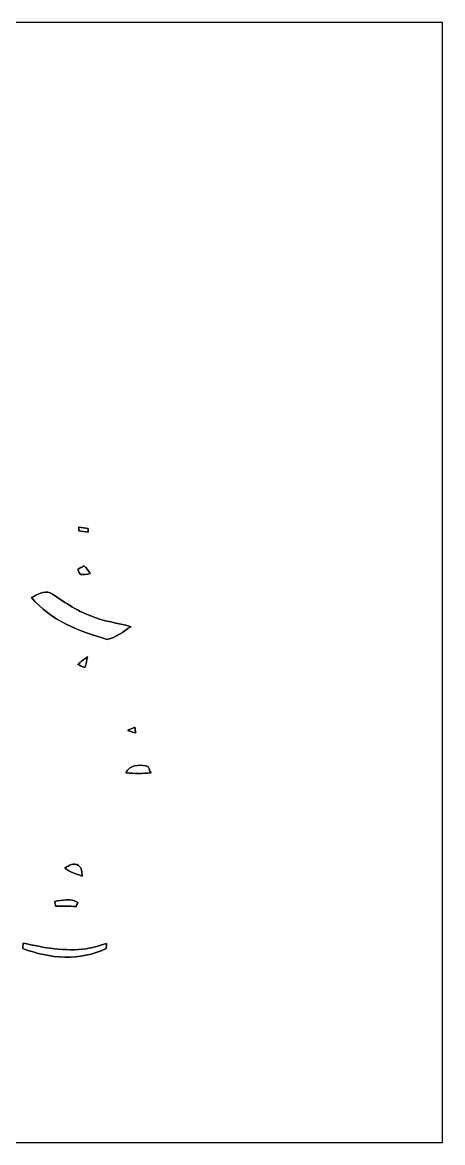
# Model space of a CAD drawing. Header units: centimetres. Extents: x -16.8 to 16.8, y -16.7 to 16.7.
# Drawn here: x 4.27 to 16.77, y -16.67 to 16.67 of the extents above; entities that cross this region are included whole.
import ezdxf

# ---------------------------------------------------------------- set-up
doc = ezdxf.new("R2010")
doc.units = ezdxf.units.CM
doc.header["$MEASUREMENT"] = 0
doc.layers.add('Layer 1', color=7, linetype='Continuous')

msp = doc.modelspace()

# ---------------------------------------------------------------- linework, layer by layer
at = {"layer": 'Layer 1', "color": 7}
for points, knots in [([(-16.77458, 16.66875), (-16.77458, 16.66875), (16.77458, 16.66875), (16.77458, 16.66875), (16.77458, 16.66875), (16.77458, 16.66875), (16.77458, -16.66875), (16.77458, -16.66875), (16.77458, -16.66875), (16.77458, -16.66875), (-16.77458, -16.66875), (-16.77458, -16.66875), (-16.77458, -16.66875), (-16.77458, -16.66875), (-16.77458, 16.66875), (-16.77458, 16.66875), (-16.77458, 16.66875), (-16.77458, 16.66875), (-16.77458, 16.66875), (-16.77458, 16.66875)], [0, 0, 0, 0, 0.16666667, 0.16666667, 0.16666667, 0.16666667, 0.33333333, 0.33333333, 0.33333333, 0.33333333, 0.5, 0.5, 0.5, 0.5, 0.66666667, 0.66666667, 0.66666667, 0.66666667, 1, 1, 1, 1]), ([(5.94501, 1.64677), (6.03215, 1.63901), (6.13375, 1.62066), (6.22476, 1.60937), (6.22476, 1.60937), (6.22547, 1.58115), (6.22653, 1.52471), (6.22688, 1.49684), (6.22688, 1.49684), (6.12916, 1.51306), (6.04167, 1.52259), (5.94642, 1.5367), (5.94642, 1.5367), (5.94607, 1.56422), (5.94536, 1.61925), (5.94501, 1.64677)], [0, 0, 0, 0, 0.2, 0.2, 0.2, 0.2, 0.4, 0.4, 0.4, 0.4, 0.6, 0.6, 0.6, 0.6, 1, 1, 1, 1]), ([(5.91397, 0.38594), (5.97817, 0.42333), (6.04238, 0.46108), (6.10658, 0.49848), (6.10658, 0.49848), (6.17432, 0.42721), (6.2417, 0.35313), (6.28474, 0.26317), (6.28474, 0.26317), (6.18949, 0.24765), (6.09318, 0.23283), (5.99793, 0.23671), (5.99793, 0.23671), (5.96406, 0.28328), (5.93972, 0.33549), (5.91397, 0.38594)], [0, 0, 0, 0, 0.2, 0.2, 0.2, 0.2, 0.4, 0.4, 0.4, 0.4, 0.6, 0.6, 0.6, 0.6, 1, 1, 1, 1]), ([(4.54201, -0.44838), (4.70747, -0.35631), (4.89797, -0.23424), (5.09376, -0.30515), (5.09376, -0.30515), (5.48781, -0.55245), (5.86246, -0.84349), (6.30767, -0.9966), (6.30767, -0.9966), (6.68514, -1.16664), (7.10283, -1.19521), (7.49406, -1.31621), (7.49406, -1.31621), (7.27075, -1.45309), (7.05732, -1.64536), (6.79274, -1.69651), (6.79274, -1.69651), (5.969, -1.45486), (5.10857, -1.12642), (4.54201, -0.44838)], [0, 0, 0, 0, 0.16666667, 0.16666667, 0.16666667, 0.16666667, 0.33333333, 0.33333333, 0.33333333, 0.33333333, 0.5, 0.5, 0.5, 0.5, 0.66666667, 0.66666667, 0.66666667, 0.66666667, 1, 1, 1, 1]), ([(5.91679, -2.44122), (6.0071, -2.35938), (6.1027, -2.28353), (6.20466, -2.2165), (6.20466, -2.2165), (6.17502, -2.31387), (6.17749, -2.43346), (6.12175, -2.52554), (6.12175, -2.52554), (6.05049, -2.50472), (5.98311, -2.47297), (5.91679, -2.44122)], [0, 0, 0, 0, 0.25, 0.25, 0.25, 0.25, 0.5, 0.5, 0.5, 0.5, 1, 1, 1, 1]), ([(7.40234, -4.40267), (7.47113, -4.36915), (7.54168, -4.33846), (7.61294, -4.31024), (7.61294, -4.31024), (7.62212, -4.36598), (7.63129, -4.42172), (7.64081, -4.47816), (7.64081, -4.47816), (7.56038, -4.45488), (7.48101, -4.42948), (7.40234, -4.40267)], [0, 0, 0, 0, 0.25, 0.25, 0.25, 0.25, 0.5, 0.5, 0.5, 0.5, 1, 1, 1, 1]), ([(7.35083, -5.66737), (7.44432, -5.42466), (7.73218, -5.42219), (7.95267, -5.45218), (7.95267, -5.45218), (8.05215, -5.46629), (8.04016, -5.61516), (8.09907, -5.66632), (8.09907, -5.66632), (7.84966, -5.68396), (7.59919, -5.68854), (7.35083, -5.66737)], [0, 0, 0, 0, 0.25, 0.25, 0.25, 0.25, 0.5, 0.5, 0.5, 0.5, 1, 1, 1, 1]), ([(5.53614, -8.49665), (5.64621, -8.41587), (5.80602, -8.32944), (5.93443, -8.42363), (5.93443, -8.42363), (6.04485, -8.48748), (6.03673, -8.62647), (6.04696, -8.73689), (6.04696, -8.73689), (5.86952, -8.67551), (5.68007, -8.62154), (5.53614, -8.49665)], [0, 0, 0, 0, 0.25, 0.25, 0.25, 0.25, 0.5, 0.5, 0.5, 0.5, 1, 1, 1, 1]), ([(5.23064, -9.48937), (5.45888, -9.45621), (5.71147, -9.39482), (5.92173, -9.519), (5.92173, -9.519), (5.90232, -9.55922), (5.88327, -9.59944), (5.86493, -9.64036), (5.86493, -9.64036), (5.66173, -9.6333), (5.45888, -9.63154), (5.25604, -9.63436), (5.25604, -9.63436), (5.24722, -9.58568), (5.23875, -9.53735), (5.23064, -9.48937)], [0, 0, 0, 0, 0.2, 0.2, 0.2, 0.2, 0.4, 0.4, 0.4, 0.4, 0.6, 0.6, 0.6, 0.6, 1, 1, 1, 1]), ([(4.28872, -10.73044), (4.90502, -10.87049), (5.5372, -10.98409), (6.17114, -10.90013), (6.17114, -10.90013), (6.3754, -10.86273), (6.57472, -10.8017), (6.77369, -10.74385), (6.77369, -10.74385), (6.76981, -10.79359), (6.76557, -10.84333), (6.76169, -10.89378), (6.76169, -10.89378), (5.98593, -11.26631), (5.06942, -11.19858), (4.28413, -10.89307), (4.28413, -10.89307), (4.28519, -10.83839), (4.28696, -10.78406), (4.28872, -10.73044)], [0, 0, 0, 0, 0.16666667, 0.16666667, 0.16666667, 0.16666667, 0.33333333, 0.33333333, 0.33333333, 0.33333333, 0.5, 0.5, 0.5, 0.5, 0.66666667, 0.66666667, 0.66666667, 0.66666667, 1, 1, 1, 1])]:
    msp.add_open_spline(points, degree=3, knots=knots, dxfattribs=at)
at = {"layer": 'Layer 1', "color": 251}
for points, knots in [([(5.94501, 1.64677), (5.94536, 1.61925), (5.94607, 1.56422), (5.94642, 1.5367), (5.94642, 1.5367), (6.04167, 1.52259), (6.12916, 1.51306), (6.22688, 1.49684), (6.22688, 1.49684), (6.22653, 1.52471), (6.22547, 1.58115), (6.22476, 1.60937), (6.22476, 1.60937), (6.13375, 1.62066), (6.03215, 1.63901), (5.94501, 1.64677), (5.94501, 1.64677), (5.94501, 1.64677), (5.94501, 1.64677), (5.94501, 1.64677)], [0, 0, 0, 0, 0.16666667, 0.16666667, 0.16666667, 0.16666667, 0.33333333, 0.33333333, 0.33333333, 0.33333333, 0.5, 0.5, 0.5, 0.5, 0.66666667, 0.66666667, 0.66666667, 0.66666667, 1, 1, 1, 1]), ([(5.91397, 0.38594), (5.93972, 0.33549), (5.96406, 0.28328), (5.99793, 0.23671), (5.99793, 0.23671), (6.09318, 0.23283), (6.18949, 0.24765), (6.28474, 0.26317), (6.28474, 0.26317), (6.2417, 0.35313), (6.17432, 0.42721), (6.10658, 0.49848), (6.10658, 0.49848), (6.04238, 0.46108), (5.97817, 0.42333), (5.91397, 0.38594), (5.91397, 0.38594), (5.91397, 0.38594), (5.91397, 0.38594), (5.91397, 0.38594)], [0, 0, 0, 0, 0.16666667, 0.16666667, 0.16666667, 0.16666667, 0.33333333, 0.33333333, 0.33333333, 0.33333333, 0.5, 0.5, 0.5, 0.5, 0.66666667, 0.66666667, 0.66666667, 0.66666667, 1, 1, 1, 1]), ([(4.54201, -0.44838), (5.10857, -1.12642), (5.969, -1.45486), (6.79274, -1.69651), (6.79274, -1.69651), (7.05732, -1.64536), (7.27075, -1.45309), (7.49406, -1.31621), (7.49406, -1.31621), (7.10283, -1.19521), (6.68514, -1.16664), (6.30767, -0.9966), (6.30767, -0.9966), (5.86246, -0.84349), (5.48781, -0.55245), (5.09376, -0.30515), (5.09376, -0.30515), (4.89797, -0.23424), (4.70747, -0.35631), (4.54201, -0.44838), (4.54201, -0.44838), (4.54201, -0.44838), (4.54201, -0.44838), (4.54201, -0.44838)], [0, 0, 0, 0, 0.14285714, 0.14285714, 0.14285714, 0.14285714, 0.28571429, 0.28571429, 0.28571429, 0.28571429, 0.42857143, 0.42857143, 0.42857143, 0.42857143, 0.57142857, 0.57142857, 0.57142857, 0.57142857, 0.71428571, 0.71428571, 0.71428571, 0.71428571, 1, 1, 1, 1]), ([(5.91679, -2.44122), (5.98311, -2.47297), (6.05049, -2.50472), (6.12175, -2.52554), (6.12175, -2.52554), (6.17749, -2.43346), (6.17502, -2.31387), (6.20466, -2.2165), (6.20466, -2.2165), (6.1027, -2.28353), (6.0071, -2.35938), (5.91679, -2.44122), (5.91679, -2.44122), (5.91679, -2.44122), (5.91679, -2.44122), (5.91679, -2.44122)], [0, 0, 0, 0, 0.2, 0.2, 0.2, 0.2, 0.4, 0.4, 0.4, 0.4, 0.6, 0.6, 0.6, 0.6, 1, 1, 1, 1]), ([(7.40234, -4.40267), (7.48101, -4.42948), (7.56038, -4.45488), (7.64081, -4.47816), (7.64081, -4.47816), (7.63129, -4.42172), (7.62212, -4.36598), (7.61294, -4.31024), (7.61294, -4.31024), (7.54168, -4.33846), (7.47113, -4.36915), (7.40234, -4.40267), (7.40234, -4.40267), (7.40234, -4.40267), (7.40234, -4.40267), (7.40234, -4.40267)], [0, 0, 0, 0, 0.2, 0.2, 0.2, 0.2, 0.4, 0.4, 0.4, 0.4, 0.6, 0.6, 0.6, 0.6, 1, 1, 1, 1]), ([(7.35083, -5.66737), (7.59919, -5.68854), (7.84966, -5.68396), (8.09907, -5.66632), (8.09907, -5.66632), (8.04016, -5.61516), (8.05215, -5.46629), (7.95267, -5.45218), (7.95267, -5.45218), (7.73218, -5.42219), (7.44432, -5.42466), (7.35083, -5.66737), (7.35083, -5.66737), (7.35083, -5.66737), (7.35083, -5.66737), (7.35083, -5.66737)], [0, 0, 0, 0, 0.2, 0.2, 0.2, 0.2, 0.4, 0.4, 0.4, 0.4, 0.6, 0.6, 0.6, 0.6, 1, 1, 1, 1]), ([(5.53614, -8.49665), (5.68007, -8.62154), (5.86952, -8.67551), (6.04696, -8.73689), (6.04696, -8.73689), (6.03673, -8.62647), (6.04485, -8.48748), (5.93443, -8.42363), (5.93443, -8.42363), (5.80602, -8.32944), (5.64621, -8.41587), (5.53614, -8.49665), (5.53614, -8.49665), (5.53614, -8.49665), (5.53614, -8.49665), (5.53614, -8.49665)], [0, 0, 0, 0, 0.2, 0.2, 0.2, 0.2, 0.4, 0.4, 0.4, 0.4, 0.6, 0.6, 0.6, 0.6, 1, 1, 1, 1]), ([(5.23064, -9.48937), (5.23875, -9.53735), (5.24722, -9.58568), (5.25604, -9.63436), (5.25604, -9.63436), (5.45888, -9.63154), (5.66173, -9.6333), (5.86493, -9.64036), (5.86493, -9.64036), (5.88327, -9.59944), (5.90232, -9.55922), (5.92173, -9.519), (5.92173, -9.519), (5.71147, -9.39482), (5.45888, -9.45621), (5.23064, -9.48937), (5.23064, -9.48937), (5.23064, -9.48937), (5.23064, -9.48937), (5.23064, -9.48937)], [0, 0, 0, 0, 0.16666667, 0.16666667, 0.16666667, 0.16666667, 0.33333333, 0.33333333, 0.33333333, 0.33333333, 0.5, 0.5, 0.5, 0.5, 0.66666667, 0.66666667, 0.66666667, 0.66666667, 1, 1, 1, 1]), ([(4.28872, -10.73044), (4.28696, -10.78406), (4.28519, -10.83839), (4.28413, -10.89307), (4.28413, -10.89307), (5.06942, -11.19858), (5.98593, -11.26631), (6.76169, -10.89378), (6.76169, -10.89378), (6.76557, -10.84333), (6.76981, -10.79359), (6.77369, -10.74385), (6.77369, -10.74385), (6.57472, -10.8017), (6.3754, -10.86273), (6.17114, -10.90013), (6.17114, -10.90013), (5.5372, -10.98409), (4.90502, -10.87049), (4.28872, -10.73044), (4.28872, -10.73044), (4.28872, -10.73044), (4.28872, -10.73044), (4.28872, -10.73044)], [0, 0, 0, 0, 0.14285714, 0.14285714, 0.14285714, 0.14285714, 0.28571429, 0.28571429, 0.28571429, 0.28571429, 0.42857143, 0.42857143, 0.42857143, 0.42857143, 0.57142857, 0.57142857, 0.57142857, 0.57142857, 0.71428571, 0.71428571, 0.71428571, 0.71428571, 1, 1, 1, 1])]:
    msp.add_open_spline(points, degree=3, knots=knots, dxfattribs=at)

doc.saveas('drawing.dxf')
